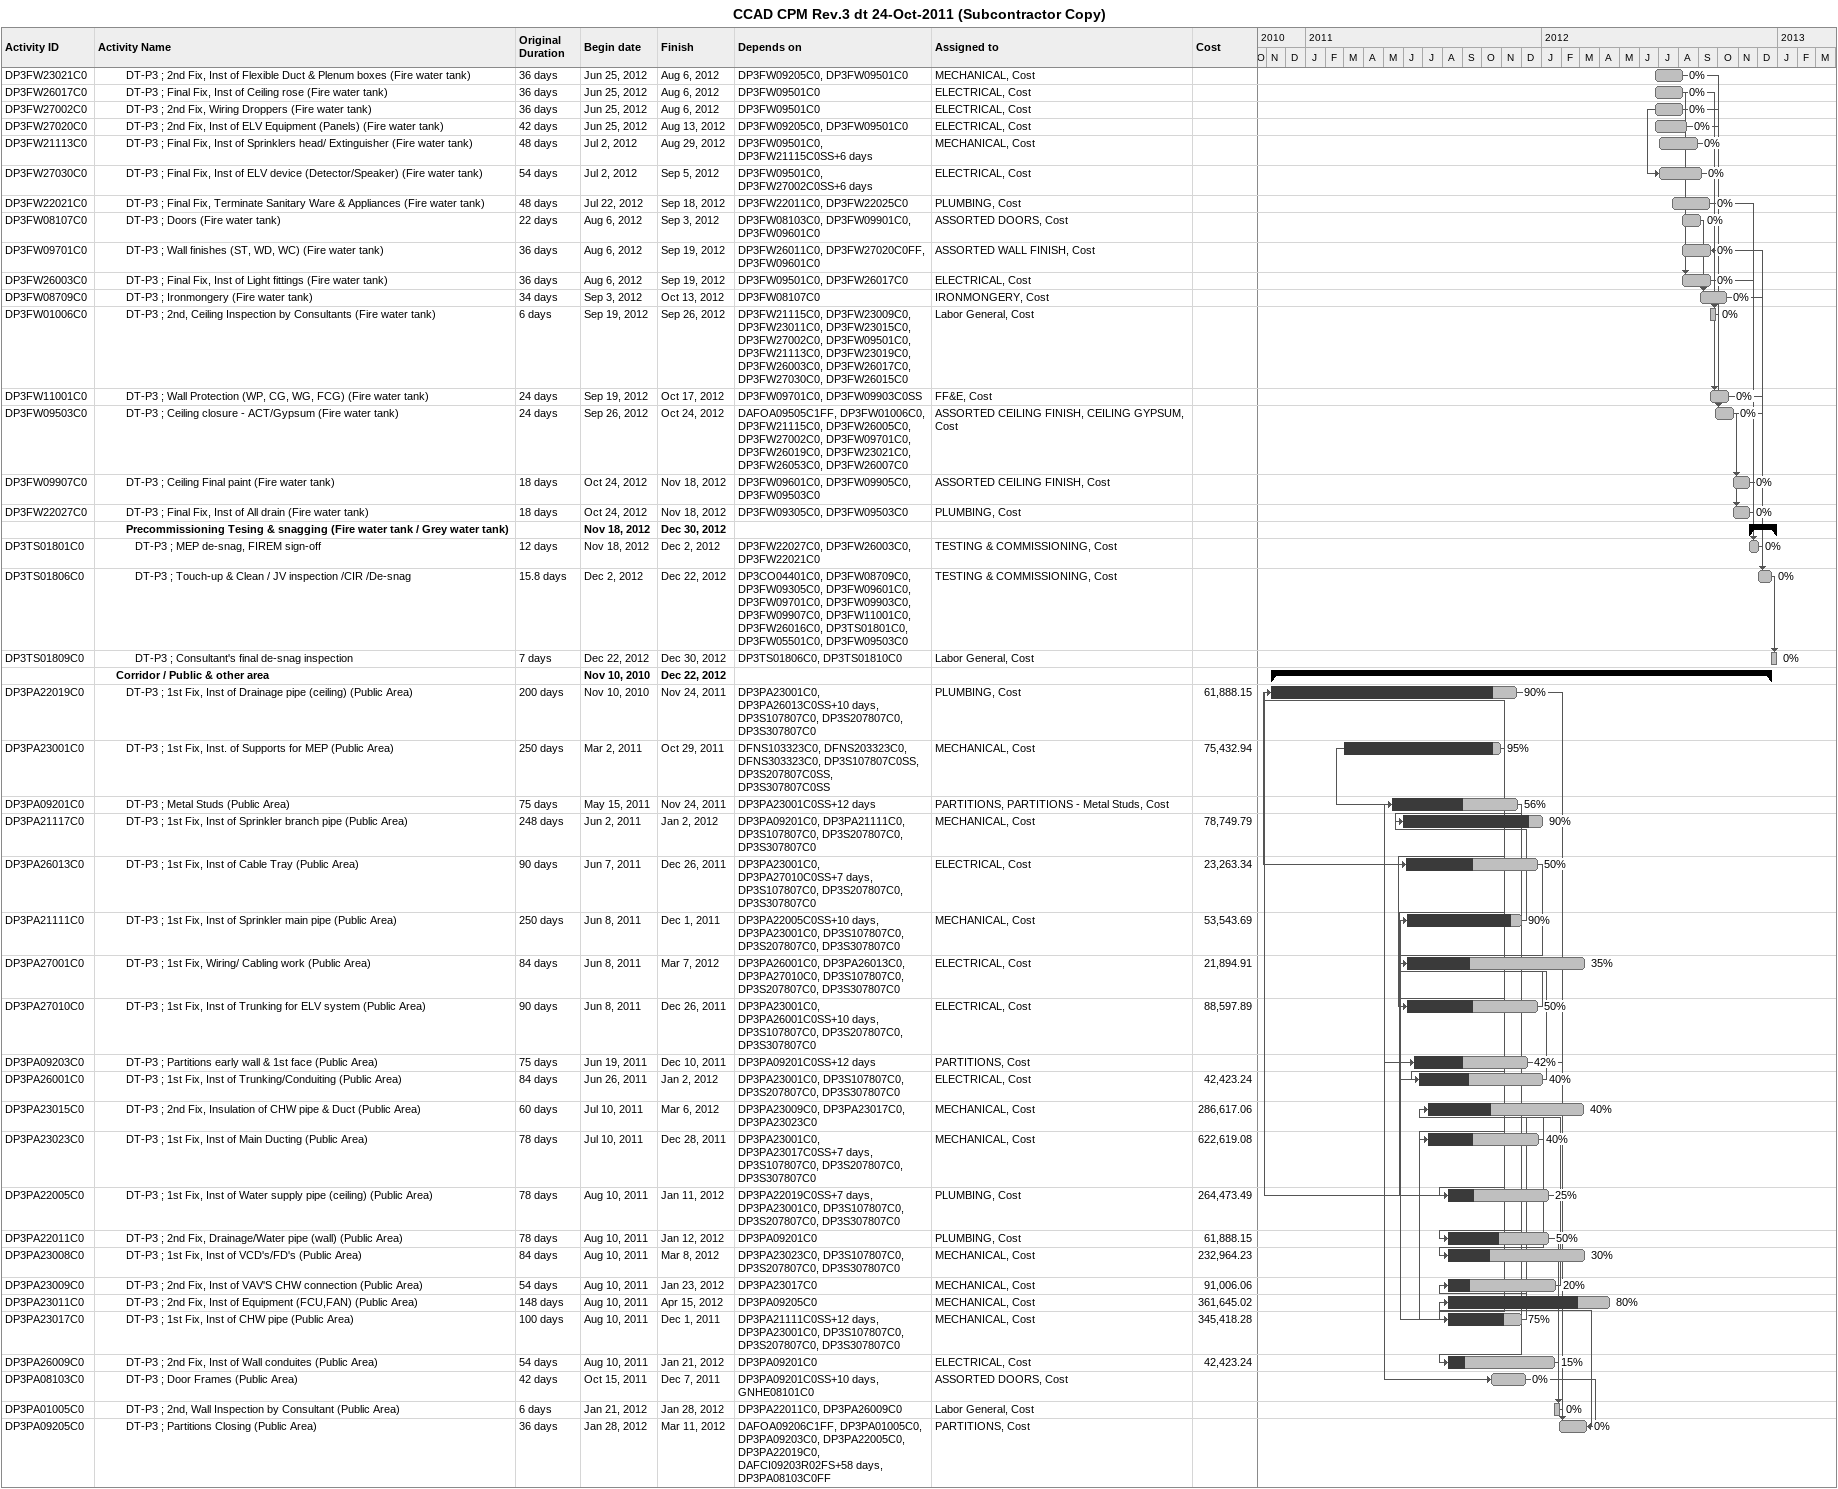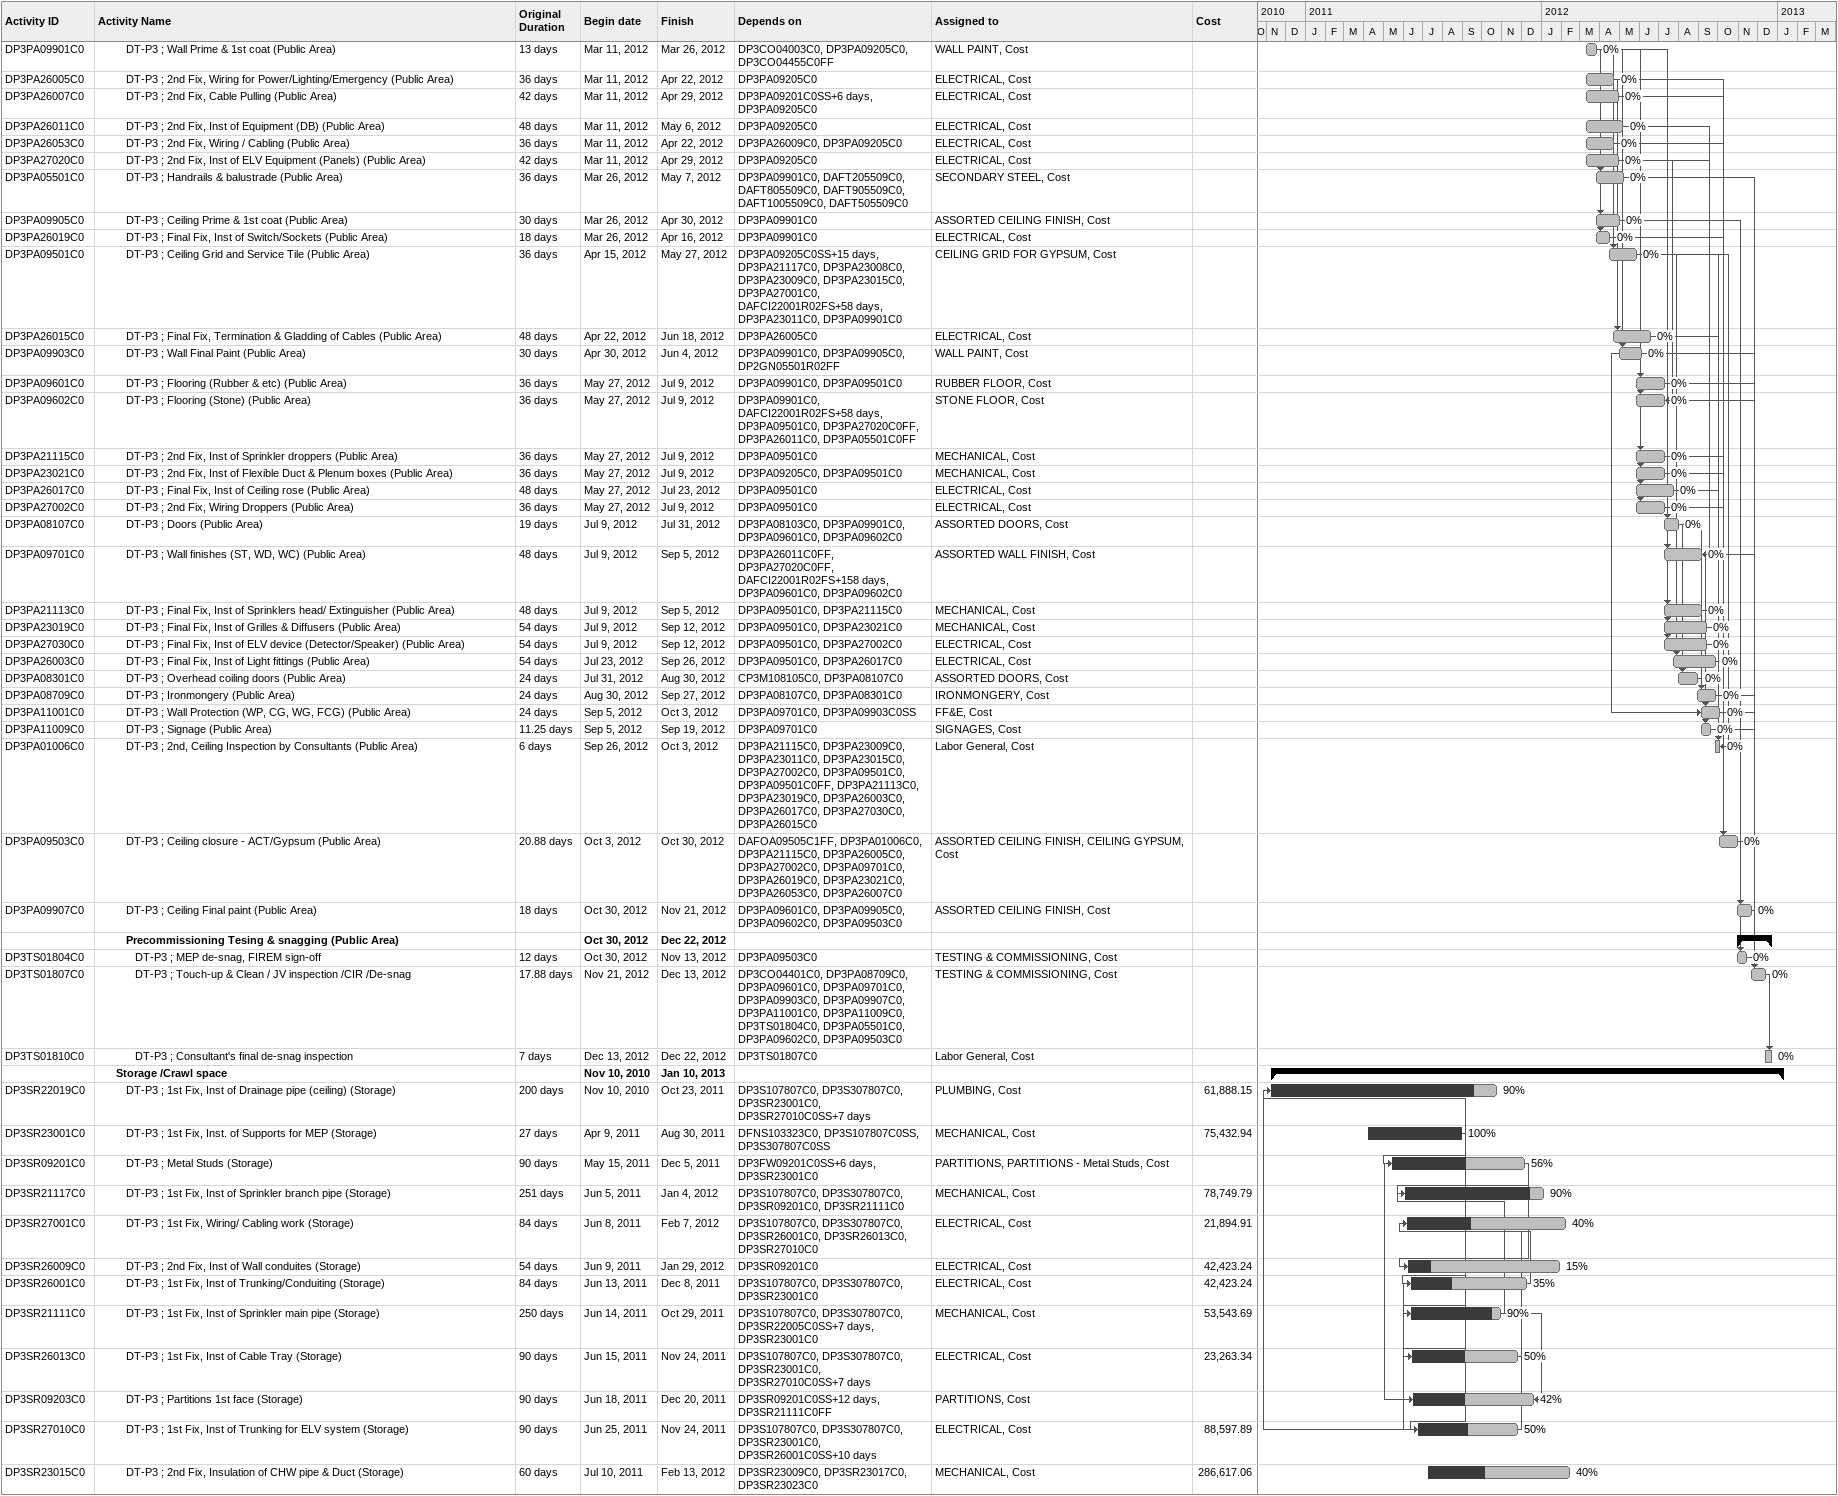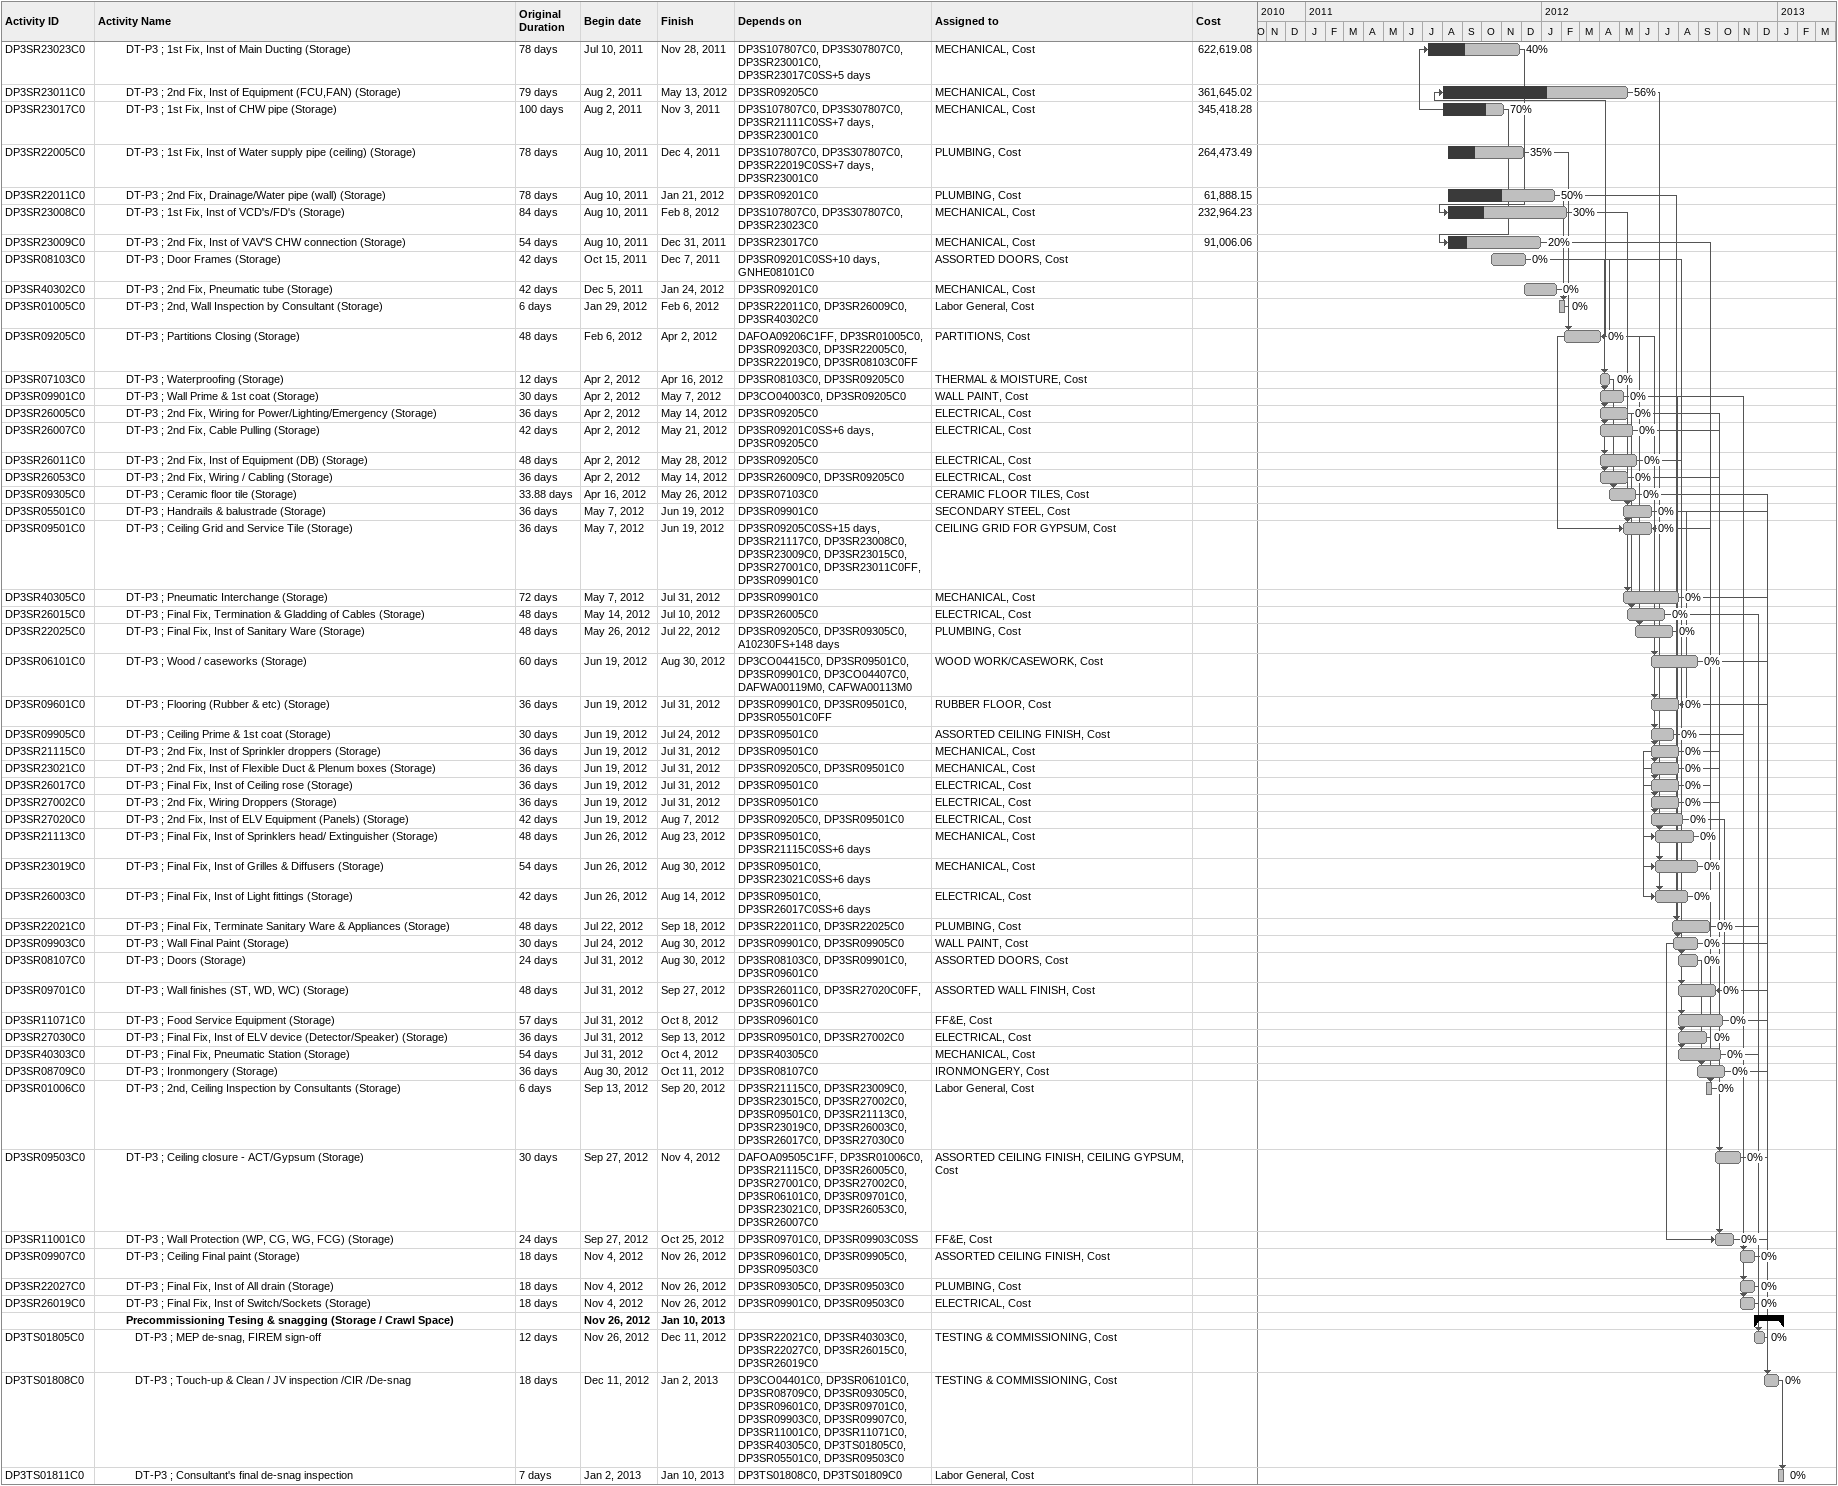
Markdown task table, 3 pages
CCAD CPM Rev.3 dt 24-Oct-2011 (Subcontractor Copy)

| ID | Level | Task | Original duration | Start | Finish | Predecessors | Resources | % complete | Cost |
|---|---|---|---|---|---|---|---|---|---|
| DP3FW23021C0 | 4 | DT-P3 ; 2nd Fix, Inst of Flexible Duct & Plenum boxes (Fire water tank) | 36d | 2012-06-25 | 2012-08-06 | DP3FW09205C0, DP3FW09501C0 | MECHANICAL, Cost | 0 |  |
| DP3FW26017C0 | 4 | DT-P3 ; Final Fix, Inst of Ceiling rose (Fire water tank) | 36d | 2012-06-25 | 2012-08-06 | DP3FW09501C0 | ELECTRICAL, Cost | 0 |  |
| DP3FW27002C0 | 4 | DT-P3 ; 2nd Fix, Wiring Droppers (Fire water tank) | 36d | 2012-06-25 | 2012-08-06 | DP3FW09501C0 | ELECTRICAL, Cost | 0 |  |
| DP3FW27020C0 | 4 | DT-P3 ; 2nd Fix, Inst of ELV Equipment (Panels) (Fire water tank) | 42d | 2012-06-25 | 2012-08-13 | DP3FW09205C0, DP3FW09501C0 | ELECTRICAL, Cost | 0 |  |
| DP3FW21113C0 | 4 | DT-P3 ; Final Fix, Inst of Sprinklers head/ Extinguisher (Fire water tank) | 48d | 2012-07-02 | 2012-08-29 | DP3FW09501C0, DP3FW21115C0SS+6d | MECHANICAL, Cost | 0 |  |
| DP3FW27030C0 | 4 | DT-P3 ; Final Fix, Inst of ELV device (Detector/Speaker) (Fire water tank) | 54d | 2012-07-02 | 2012-09-05 | DP3FW09501C0, DP3FW27002C0SS+6d | ELECTRICAL, Cost | 0 |  |
| DP3FW22021C0 | 4 | DT-P3 ; Final Fix, Terminate Sanitary Ware & Appliances (Fire water tank) | 48d | 2012-07-22 | 2012-09-18 | DP3FW22011C0, DP3FW22025C0 | PLUMBING, Cost | 0 |  |
| DP3FW08107C0 | 4 | DT-P3 ; Doors (Fire water tank) | 22d | 2012-08-06 | 2012-09-03 | DP3FW08103C0, DP3FW09901C0, DP3FW09601C0 | ASSORTED DOORS, Cost | 0 |  |
| DP3FW09701C0 | 4 | DT-P3 ; Wall finishes (ST, WD, WC) (Fire water tank) | 36d | 2012-08-06 | 2012-09-19 | DP3FW26011C0, DP3FW27020C0FF, DP3FW09601C0 | ASSORTED WALL FINISH, Cost | 0 |  |
| DP3FW26003C0 | 4 | DT-P3 ; Final Fix, Inst of Light fittings (Fire water tank) | 36d | 2012-08-06 | 2012-09-19 | DP3FW09501C0, DP3FW26017C0 | ELECTRICAL, Cost | 0 |  |
| DP3FW08709C0 | 4 | DT-P3 ; Ironmongery (Fire water tank) | 34d | 2012-09-03 | 2012-10-13 | DP3FW08107C0 | IRONMONGERY, Cost | 0 |  |
| DP3FW01006C0 | 4 | DT-P3 ; 2nd, Ceiling Inspection by Consultants (Fire water tank) | 6d | 2012-09-19 | 2012-09-26 | DP3FW21115C0, DP3FW23009C0, DP3FW23011C0, DP3FW23015C0, DP3FW27002C0, DP3FW09501C0, DP3FW21113C0, DP3FW23019C0, DP3FW26003C0, DP3FW26017C0, DP3FW27030C0, DP3FW26015C0 | Labor General, Cost | 0 |  |
| DP3FW11001C0 | 4 | DT-P3 ; Wall Protection (WP, CG, WG, FCG) (Fire water tank) | 24d | 2012-09-19 | 2012-10-17 | DP3FW09701C0, DP3FW09903C0SS | FF&E, Cost | 0 |  |
| DP3FW09503C0 | 4 | DT-P3 ; Ceiling closure - ACT/Gypsum (Fire water tank) | 24d | 2012-09-26 | 2012-10-24 | DAFOA09505C1FF, DP3FW01006C0, DP3FW21115C0, DP3FW26005C0, DP3FW27002C0, DP3FW09701C0, DP3FW26019C0, DP3FW23021C0, DP3FW26053C0, DP3FW26007C0 | ASSORTED CEILING FINISH, CEILING GYPSUM, Cost | 0 |  |
| DP3FW09907C0 | 4 | DT-P3 ; Ceiling Final paint (Fire water tank) | 18d | 2012-10-24 | 2012-11-18 | DP3FW09601C0, DP3FW09905C0, DP3FW09503C0 | ASSORTED CEILING FINISH, Cost | 0 |  |
| DP3FW22027C0 | 4 | DT-P3 ; Final Fix, Inst of All drain (Fire water tank) | 18d | 2012-10-24 | 2012-11-18 | DP3FW09305C0, DP3FW09503C0 | PLUMBING, Cost | 0 |  |
|  | 4 | **Precommissioning Tesing & snagging (Fire water tank / Grey water tank)** |  | 2012-11-18 | 2012-12-30 |  |  |  |  |
| DP3TS01801C0 | 5 | DT-P3 ; MEP de-snag, FIREM sign-off | 12d | 2012-11-18 | 2012-12-02 | DP3FW22027C0, DP3FW26003C0, DP3FW22021C0 | TESTING & COMMISSIONING, Cost | 0 |  |
| DP3TS01806C0 | 5 | DT-P3 ; Touch-up & Clean / JV inspection /CIR /De-snag | 15.8d | 2012-12-02 | 2012-12-22 | DP3CO04401C0, DP3FW08709C0, DP3FW09305C0, DP3FW09601C0, DP3FW09701C0, DP3FW09903C0, DP3FW09907C0, DP3FW11001C0, DP3FW26016C0, DP3TS01801C0, DP3FW05501C0, DP3FW09503C0 | TESTING & COMMISSIONING, Cost | 0 |  |
| DP3TS01809C0 | 5 | DT-P3 ; Consultant's final de-snag inspection | 7d | 2012-12-22 | 2012-12-30 | DP3TS01806C0, DP3TS01810C0 | Labor General, Cost | 0 |  |
|  | 3 | **Corridor / Public & other area** |  | 2010-11-10 | 2012-12-22 |  |  |  |  |
| DP3PA22019C0 | 4 | DT-P3 ; 1st Fix, Inst of Drainage pipe (ceiling) (Public Area) | 200d | 2010-11-10 | 2011-11-24 | DP3PA23001C0, DP3PA26013C0SS+10d, DP3S107807C0, DP3S207807C0, DP3S307807C0 | PLUMBING, Cost | 90 | 61888.15 |
| DP3PA23001C0 | 4 | DT-P3 ; 1st Fix, Inst. of Supports for MEP (Public Area) | 250d | 2011-03-02 | 2011-10-29 | DFNS103323C0, DFNS203323C0, DFNS303323C0, DP3S107807C0SS, DP3S207807C0SS, DP3S307807C0SS | MECHANICAL, Cost | 95 | 75432.94 |
| DP3PA09201C0 | 4 | DT-P3 ; Metal Studs (Public Area) | 75d | 2011-05-15 | 2011-11-24 | DP3PA23001C0SS+12d | PARTITIONS, PARTITIONS - Metal Studs, Cost | 56 |  |
| DP3PA21117C0 | 4 | DT-P3 ; 1st Fix, Inst of Sprinkler branch pipe (Public Area) | 248d | 2011-06-02 | 2012-01-02 | DP3PA09201C0, DP3PA21111C0, DP3S107807C0, DP3S207807C0, DP3S307807C0 | MECHANICAL, Cost | 90 | 78749.79 |
| DP3PA26013C0 | 4 | DT-P3 ; 1st Fix, Inst of Cable Tray (Public Area) | 90d | 2011-06-07 | 2011-12-26 | DP3PA23001C0, DP3PA27010C0SS+7d, DP3S107807C0, DP3S207807C0, DP3S307807C0 | ELECTRICAL, Cost | 50 | 23263.34 |
| DP3PA21111C0 | 4 | DT-P3 ; 1st Fix, Inst of Sprinkler main pipe (Public Area) | 250d | 2011-06-08 | 2011-12-01 | DP3PA22005C0SS+10d, DP3PA23001C0, DP3S107807C0, DP3S207807C0, DP3S307807C0 | MECHANICAL, Cost | 90 | 53543.69 |
| DP3PA27001C0 | 4 | DT-P3 ; 1st Fix, Wiring/ Cabling work (Public Area) | 84d | 2011-06-08 | 2012-03-07 | DP3PA26001C0, DP3PA26013C0, DP3PA27010C0, DP3S107807C0, DP3S207807C0, DP3S307807C0 | ELECTRICAL, Cost | 35 | 21894.91 |
| DP3PA27010C0 | 4 | DT-P3 ; 1st Fix, Inst of Trunking for ELV system (Public Area) | 90d | 2011-06-08 | 2011-12-26 | DP3PA23001C0, DP3PA26001C0SS+10d, DP3S107807C0, DP3S207807C0, DP3S307807C0 | ELECTRICAL, Cost | 50 | 88597.89 |
| DP3PA09203C0 | 4 | DT-P3 ; Partitions early wall & 1st face (Public Area) | 75d | 2011-06-19 | 2011-12-10 | DP3PA09201C0SS+12d | PARTITIONS, Cost | 42 |  |
| DP3PA26001C0 | 4 | DT-P3 ; 1st Fix, Inst of Trunking/Conduiting (Public Area) | 84d | 2011-06-26 | 2012-01-02 | DP3PA23001C0, DP3S107807C0, DP3S207807C0, DP3S307807C0 | ELECTRICAL, Cost | 40 | 42423.24 |
| DP3PA23015C0 | 4 | DT-P3 ; 2nd Fix, Insulation of CHW pipe & Duct (Public Area) | 60d | 2011-07-10 | 2012-03-06 | DP3PA23009C0, DP3PA23017C0, DP3PA23023C0 | MECHANICAL, Cost | 40 | 286617.06 |
| DP3PA23023C0 | 4 | DT-P3 ; 1st Fix, Inst of Main Ducting (Public Area) | 78d | 2011-07-10 | 2011-12-28 | DP3PA23001C0, DP3PA23017C0SS+7d, DP3S107807C0, DP3S207807C0, DP3S307807C0 | MECHANICAL, Cost | 40 | 622619.08 |
| DP3PA22005C0 | 4 | DT-P3 ; 1st Fix, Inst of Water supply pipe (ceiling) (Public Area) | 78d | 2011-08-10 | 2012-01-11 | DP3PA22019C0SS+7d, DP3PA23001C0, DP3S107807C0, DP3S207807C0, DP3S307807C0 | PLUMBING, Cost | 25 | 264473.49 |
| DP3PA22011C0 | 4 | DT-P3 ; 2nd Fix, Drainage/Water pipe (wall) (Public Area) | 78d | 2011-08-10 | 2012-01-12 | DP3PA09201C0 | PLUMBING, Cost | 50 | 61888.15 |
| DP3PA23008C0 | 4 | DT-P3 ; 1st Fix, Inst of VCD's/FD's (Public Area) | 84d | 2011-08-10 | 2012-03-08 | DP3PA23023C0, DP3S107807C0, DP3S207807C0, DP3S307807C0 | MECHANICAL, Cost | 30 | 232964.23 |
| DP3PA23009C0 | 4 | DT-P3 ; 2nd Fix, Inst of VAV'S CHW connection (Public Area) | 54d | 2011-08-10 | 2012-01-23 | DP3PA23017C0 | MECHANICAL, Cost | 20 | 91006.06 |
| DP3PA23011C0 | 4 | DT-P3 ; 2nd Fix, Inst of Equipment (FCU,FAN) (Public Area) | 148d | 2011-08-10 | 2012-04-15 | DP3PA09205C0 | MECHANICAL, Cost | 80 | 361645.02 |
| DP3PA23017C0 | 4 | DT-P3 ; 1st Fix, Inst of CHW pipe (Public Area) | 100d | 2011-08-10 | 2011-12-01 | DP3PA21111C0SS+12d, DP3PA23001C0, DP3S107807C0, DP3S207807C0, DP3S307807C0 | MECHANICAL, Cost | 75 | 345418.28 |
| DP3PA26009C0 | 4 | DT-P3 ; 2nd Fix, Inst of Wall conduites (Public Area) | 54d | 2011-08-10 | 2012-01-21 | DP3PA09201C0 | ELECTRICAL, Cost | 15 | 42423.24 |
| DP3PA08103C0 | 4 | DT-P3 ; Door Frames (Public Area) | 42d | 2011-10-15 | 2011-12-07 | DP3PA09201C0SS+10d, GNHE08101C0 | ASSORTED DOORS, Cost | 0 |  |
| DP3PA01005C0 | 4 | DT-P3 ; 2nd, Wall Inspection by Consultant (Public Area) | 6d | 2012-01-21 | 2012-01-28 | DP3PA22011C0, DP3PA26009C0 | Labor General, Cost | 0 |  |
| DP3PA09205C0 | 4 | DT-P3 ; Partitions Closing (Public Area) | 36d | 2012-01-28 | 2012-03-11 | DAFOA09206C1FF, DP3PA01005C0, DP3PA09203C0, DP3PA22005C0, DP3PA22019C0, DAFCI09203R02FS+58d, DP3PA08103C0FF | PARTITIONS, Cost | 0 |  |
| DP3PA09901C0 | 4 | DT-P3 ; Wall Prime & 1st coat (Public Area) | 13d | 2012-03-11 | 2012-03-26 | DP3CO04003C0, DP3PA09205C0, DP3CO04455C0FF | WALL PAINT, Cost | 0 |  |
| DP3PA26005C0 | 4 | DT-P3 ; 2nd Fix, Wiring for Power/Lighting/Emergency (Public Area) | 36d | 2012-03-11 | 2012-04-22 | DP3PA09205C0 | ELECTRICAL, Cost | 0 |  |
| DP3PA26007C0 | 4 | DT-P3 ; 2nd Fix, Cable Pulling (Public Area) | 42d | 2012-03-11 | 2012-04-29 | DP3PA09201C0SS+6d, DP3PA09205C0 | ELECTRICAL, Cost | 0 |  |
| DP3PA26011C0 | 4 | DT-P3 ; 2nd Fix, Inst of Equipment (DB) (Public Area) | 48d | 2012-03-11 | 2012-05-06 | DP3PA09205C0 | ELECTRICAL, Cost | 0 |  |
| DP3PA26053C0 | 4 | DT-P3 ; 2nd Fix, Wiring / Cabling (Public Area) | 36d | 2012-03-11 | 2012-04-22 | DP3PA26009C0, DP3PA09205C0 | ELECTRICAL, Cost | 0 |  |
| DP3PA27020C0 | 4 | DT-P3 ; 2nd Fix, Inst of ELV Equipment (Panels) (Public Area) | 42d | 2012-03-11 | 2012-04-29 | DP3PA09205C0 | ELECTRICAL, Cost | 0 |  |
| DP3PA05501C0 | 4 | DT-P3 ; Handrails & balustrade (Public Area) | 36d | 2012-03-26 | 2012-05-07 | DP3PA09901C0, DAFT205509C0, DAFT805509C0, DAFT905509C0, DAFT1005509C0, DAFT505509C0 | SECONDARY STEEL, Cost | 0 |  |
| DP3PA09905C0 | 4 | DT-P3 ; Ceiling Prime & 1st coat (Public Area) | 30d | 2012-03-26 | 2012-04-30 | DP3PA09901C0 | ASSORTED CEILING FINISH, Cost | 0 |  |
| DP3PA26019C0 | 4 | DT-P3 ; Final Fix, Inst of Switch/Sockets (Public Area) | 18d | 2012-03-26 | 2012-04-16 | DP3PA09901C0 | ELECTRICAL, Cost | 0 |  |
| DP3PA09501C0 | 4 | DT-P3 ; Ceiling Grid and Service Tile (Public Area) | 36d | 2012-04-15 | 2012-05-27 | DP3PA09205C0SS+15d, DP3PA21117C0, DP3PA23008C0, DP3PA23009C0, DP3PA23015C0, DP3PA27001C0, DAFCI22001R02FS+58d, DP3PA23011C0, DP3PA09901C0 | CEILING GRID FOR GYPSUM, Cost | 0 |  |
| DP3PA26015C0 | 4 | DT-P3 ; Final Fix, Termination & Gladding of Cables (Public Area) | 48d | 2012-04-22 | 2012-06-18 | DP3PA26005C0 | ELECTRICAL, Cost | 0 |  |
| DP3PA09903C0 | 4 | DT-P3 ; Wall Final Paint (Public Area) | 30d | 2012-04-30 | 2012-06-04 | DP3PA09901C0, DP3PA09905C0, DP2GN05501R02FF | WALL PAINT, Cost | 0 |  |
| DP3PA09601C0 | 4 | DT-P3 ; Flooring (Rubber & etc) (Public Area) | 36d | 2012-05-27 | 2012-07-09 | DP3PA09901C0, DP3PA09501C0 | RUBBER FLOOR, Cost | 0 |  |
| DP3PA09602C0 | 4 | DT-P3 ; Flooring (Stone) (Public Area) | 36d | 2012-05-27 | 2012-07-09 | DP3PA09901C0, DAFCI22001R02FS+58d, DP3PA09501C0, DP3PA27020C0FF, DP3PA26011C0, DP3PA05501C0FF | STONE FLOOR, Cost | 0 |  |
| DP3PA21115C0 | 4 | DT-P3 ; 2nd Fix, Inst of Sprinkler droppers (Public Area) | 36d | 2012-05-27 | 2012-07-09 | DP3PA09501C0 | MECHANICAL, Cost | 0 |  |
| DP3PA23021C0 | 4 | DT-P3 ; 2nd Fix, Inst of Flexible Duct & Plenum boxes (Public Area) | 36d | 2012-05-27 | 2012-07-09 | DP3PA09205C0, DP3PA09501C0 | MECHANICAL, Cost | 0 |  |
| DP3PA26017C0 | 4 | DT-P3 ; Final Fix, Inst of Ceiling rose (Public Area) | 48d | 2012-05-27 | 2012-07-23 | DP3PA09501C0 | ELECTRICAL, Cost | 0 |  |
| DP3PA27002C0 | 4 | DT-P3 ; 2nd Fix, Wiring Droppers (Public Area) | 36d | 2012-05-27 | 2012-07-09 | DP3PA09501C0 | ELECTRICAL, Cost | 0 |  |
| DP3PA08107C0 | 4 | DT-P3 ; Doors (Public Area) | 19d | 2012-07-09 | 2012-07-31 | DP3PA08103C0, DP3PA09901C0, DP3PA09601C0, DP3PA09602C0 | ASSORTED DOORS, Cost | 0 |  |
| DP3PA09701C0 | 4 | DT-P3 ; Wall finishes (ST, WD, WC) (Public Area) | 48d | 2012-07-09 | 2012-09-05 | DP3PA26011C0FF, DP3PA27020C0FF, DAFCI22001R02FS+158d, DP3PA09601C0, DP3PA09602C0 | ASSORTED WALL FINISH, Cost | 0 |  |
| DP3PA21113C0 | 4 | DT-P3 ; Final Fix, Inst of Sprinklers head/ Extinguisher (Public Area) | 48d | 2012-07-09 | 2012-09-05 | DP3PA09501C0, DP3PA21115C0 | MECHANICAL, Cost | 0 |  |
| DP3PA23019C0 | 4 | DT-P3 ; Final Fix, Inst of Grilles & Diffusers (Public Area) | 54d | 2012-07-09 | 2012-09-12 | DP3PA09501C0, DP3PA23021C0 | MECHANICAL, Cost | 0 |  |
| DP3PA27030C0 | 4 | DT-P3 ; Final Fix, Inst of ELV device (Detector/Speaker) (Public Area) | 54d | 2012-07-09 | 2012-09-12 | DP3PA09501C0, DP3PA27002C0 | ELECTRICAL, Cost | 0 |  |
| DP3PA26003C0 | 4 | DT-P3 ; Final Fix, Inst of Light fittings (Public Area) | 54d | 2012-07-23 | 2012-09-26 | DP3PA09501C0, DP3PA26017C0 | ELECTRICAL, Cost | 0 |  |
| DP3PA08301C0 | 4 | DT-P3 ; Overhead coiling doors (Public Area) | 24d | 2012-07-31 | 2012-08-30 | CP3M108105C0, DP3PA08107C0 | ASSORTED DOORS, Cost | 0 |  |
| DP3PA08709C0 | 4 | DT-P3 ; Ironmongery (Public Area) | 24d | 2012-08-30 | 2012-09-27 | DP3PA08107C0, DP3PA08301C0 | IRONMONGERY, Cost | 0 |  |
| DP3PA11001C0 | 4 | DT-P3 ; Wall Protection (WP, CG, WG, FCG) (Public Area) | 24d | 2012-09-05 | 2012-10-03 | DP3PA09701C0, DP3PA09903C0SS | FF&E, Cost | 0 |  |
| DP3PA11009C0 | 4 | DT-P3 ; Signage (Public Area) | 11.25d | 2012-09-05 | 2012-09-19 | DP3PA09701C0 | SIGNAGES, Cost | 0 |  |
| DP3PA01006C0 | 4 | DT-P3 ; 2nd, Ceiling Inspection by Consultants (Public Area) | 6d | 2012-09-26 | 2012-10-03 | DP3PA21115C0, DP3PA23009C0, DP3PA23011C0, DP3PA23015C0, DP3PA27002C0, DP3PA09501C0, DP3PA09501C0FF, DP3PA21113C0, DP3PA23019C0, DP3PA26003C0, DP3PA26017C0, DP3PA27030C0, DP3PA26015C0 | Labor General, Cost | 0 |  |
| DP3PA09503C0 | 4 | DT-P3 ; Ceiling closure - ACT/Gypsum (Public Area) | 20.88d | 2012-10-03 | 2012-10-30 | DAFOA09505C1FF, DP3PA01006C0, DP3PA21115C0, DP3PA26005C0, DP3PA27002C0, DP3PA09701C0, DP3PA26019C0, DP3PA23021C0, DP3PA26053C0, DP3PA26007C0 | ASSORTED CEILING FINISH, CEILING GYPSUM, Cost | 0 |  |
| DP3PA09907C0 | 4 | DT-P3 ; Ceiling Final paint (Public Area) | 18d | 2012-10-30 | 2012-11-21 | DP3PA09601C0, DP3PA09905C0, DP3PA09602C0, DP3PA09503C0 | ASSORTED CEILING FINISH, Cost | 0 |  |
|  | 4 | **Precommissioning Tesing & snagging (Public Area)** |  | 2012-10-30 | 2012-12-22 |  |  |  |  |
| DP3TS01804C0 | 5 | DT-P3 ; MEP de-snag, FIREM sign-off | 12d | 2012-10-30 | 2012-11-13 | DP3PA09503C0 | TESTING & COMMISSIONING, Cost | 0 |  |
| DP3TS01807C0 | 5 | DT-P3 ; Touch-up & Clean / JV inspection /CIR /De-snag | 17.88d | 2012-11-21 | 2012-12-13 | DP3CO04401C0, DP3PA08709C0, DP3PA09601C0, DP3PA09701C0, DP3PA09903C0, DP3PA09907C0, DP3PA11001C0, DP3PA11009C0, DP3TS01804C0, DP3PA05501C0, DP3PA09602C0, DP3PA09503C0 | TESTING & COMMISSIONING, Cost | 0 |  |
| DP3TS01810C0 | 5 | DT-P3 ; Consultant's final de-snag inspection | 7d | 2012-12-13 | 2012-12-22 | DP3TS01807C0 | Labor General, Cost | 0 |  |
|  | 3 | **Storage /Crawl space** |  | 2010-11-10 | 2013-01-10 |  |  |  |  |
| DP3SR22019C0 | 4 | DT-P3 ; 1st Fix, Inst of Drainage pipe (ceiling) (Storage) | 200d | 2010-11-10 | 2011-10-23 | DP3S107807C0, DP3S307807C0, DP3SR23001C0, DP3SR27010C0SS+7d | PLUMBING, Cost | 90 | 61888.15 |
| DP3SR23001C0 | 4 | DT-P3 ; 1st Fix, Inst. of Supports for MEP (Storage) | 27d | 2011-04-09 | 2011-08-30 | DFNS103323C0, DP3S107807C0SS, DP3S307807C0SS | MECHANICAL, Cost | 100 | 75432.94 |
| DP3SR09201C0 | 4 | DT-P3 ; Metal Studs (Storage) | 90d | 2011-05-15 | 2011-12-05 | DP3FW09201C0SS+6d, DP3SR23001C0 | PARTITIONS, PARTITIONS - Metal Studs, Cost | 56 |  |
| DP3SR21117C0 | 4 | DT-P3 ; 1st Fix, Inst of Sprinkler branch pipe (Storage) | 251d | 2011-06-05 | 2012-01-04 | DP3S107807C0, DP3S307807C0, DP3SR09201C0, DP3SR21111C0 | MECHANICAL, Cost | 90 | 78749.79 |
| DP3SR27001C0 | 4 | DT-P3 ; 1st Fix, Wiring/ Cabling work (Storage) | 84d | 2011-06-08 | 2012-02-07 | DP3S107807C0, DP3S307807C0, DP3SR26001C0, DP3SR26013C0, DP3SR27010C0 | ELECTRICAL, Cost | 40 | 21894.91 |
| DP3SR26009C0 | 4 | DT-P3 ; 2nd Fix, Inst of Wall conduites (Storage) | 54d | 2011-06-09 | 2012-01-29 | DP3SR09201C0 | ELECTRICAL, Cost | 15 | 42423.24 |
| DP3SR26001C0 | 4 | DT-P3 ; 1st Fix, Inst of Trunking/Conduiting (Storage) | 84d | 2011-06-13 | 2011-12-08 | DP3S107807C0, DP3S307807C0, DP3SR23001C0 | ELECTRICAL, Cost | 35 | 42423.24 |
| DP3SR21111C0 | 4 | DT-P3 ; 1st Fix, Inst of Sprinkler main pipe (Storage) | 250d | 2011-06-14 | 2011-10-29 | DP3S107807C0, DP3S307807C0, DP3SR22005C0SS+7d, DP3SR23001C0 | MECHANICAL, Cost | 90 | 53543.69 |
| DP3SR26013C0 | 4 | DT-P3 ; 1st Fix, Inst of Cable Tray (Storage) | 90d | 2011-06-15 | 2011-11-24 | DP3S107807C0, DP3S307807C0, DP3SR23001C0, DP3SR27010C0SS+7d | ELECTRICAL, Cost | 50 | 23263.34 |
| DP3SR09203C0 | 4 | DT-P3 ; Partitions 1st face (Storage) | 90d | 2011-06-18 | 2011-12-20 | DP3SR09201C0SS+12d, DP3SR21111C0FF | PARTITIONS, Cost | 42 |  |
| DP3SR27010C0 | 4 | DT-P3 ; 1st Fix, Inst of Trunking for ELV system (Storage) | 90d | 2011-06-25 | 2011-11-24 | DP3S107807C0, DP3S307807C0, DP3SR23001C0, DP3SR26001C0SS+10d | ELECTRICAL, Cost | 50 | 88597.89 |
| DP3SR23015C0 | 4 | DT-P3 ; 2nd Fix, Insulation of CHW pipe & Duct (Storage) | 60d | 2011-07-10 | 2012-02-13 | DP3SR23009C0, DP3SR23017C0, DP3SR23023C0 | MECHANICAL, Cost | 40 | 286617.06 |
| DP3SR23023C0 | 4 | DT-P3 ; 1st Fix, Inst of Main Ducting (Storage) | 78d | 2011-07-10 | 2011-11-28 | DP3S107807C0, DP3S307807C0, DP3SR23001C0, DP3SR23017C0SS+5d | MECHANICAL, Cost | 40 | 622619.08 |
| DP3SR23011C0 | 4 | DT-P3 ; 2nd Fix, Inst of Equipment (FCU,FAN) (Storage) | 79d | 2011-08-02 | 2012-05-13 | DP3SR09205C0 | MECHANICAL, Cost | 56 | 361645.02 |
| DP3SR23017C0 | 4 | DT-P3 ; 1st Fix, Inst of CHW pipe (Storage) | 100d | 2011-08-02 | 2011-11-03 | DP3S107807C0, DP3S307807C0, DP3SR21111C0SS+7d, DP3SR23001C0 | MECHANICAL, Cost | 70 | 345418.28 |
| DP3SR22005C0 | 4 | DT-P3 ; 1st Fix, Inst of Water supply pipe (ceiling) (Storage) | 78d | 2011-08-10 | 2011-12-04 | DP3S107807C0, DP3S307807C0, DP3SR22019C0SS+7d, DP3SR23001C0 | PLUMBING, Cost | 35 | 264473.49 |
| DP3SR22011C0 | 4 | DT-P3 ; 2nd Fix, Drainage/Water pipe (wall) (Storage) | 78d | 2011-08-10 | 2012-01-21 | DP3SR09201C0 | PLUMBING, Cost | 50 | 61888.15 |
| DP3SR23008C0 | 4 | DT-P3 ; 1st Fix, Inst of VCD's/FD's (Storage) | 84d | 2011-08-10 | 2012-02-08 | DP3S107807C0, DP3S307807C0, DP3SR23023C0 | MECHANICAL, Cost | 30 | 232964.23 |
| DP3SR23009C0 | 4 | DT-P3 ; 2nd Fix, Inst of VAV'S CHW connection (Storage) | 54d | 2011-08-10 | 2011-12-31 | DP3SR23017C0 | MECHANICAL, Cost | 20 | 91006.06 |
| DP3SR08103C0 | 4 | DT-P3 ; Door Frames (Storage) | 42d | 2011-10-15 | 2011-12-07 | DP3SR09201C0SS+10d, GNHE08101C0 | ASSORTED DOORS, Cost | 0 |  |
| DP3SR40302C0 | 4 | DT-P3 ; 2nd Fix, Pneumatic tube (Storage) | 42d | 2011-12-05 | 2012-01-24 | DP3SR09201C0 | MECHANICAL, Cost | 0 |  |
| DP3SR01005C0 | 4 | DT-P3 ; 2nd, Wall Inspection by Consultant (Storage) | 6d | 2012-01-29 | 2012-02-06 | DP3SR22011C0, DP3SR26009C0, DP3SR40302C0 | Labor General, Cost | 0 |  |
| DP3SR09205C0 | 4 | DT-P3 ; Partitions Closing (Storage) | 48d | 2012-02-06 | 2012-04-02 | DAFOA09206C1FF, DP3SR01005C0, DP3SR09203C0, DP3SR22005C0, DP3SR22019C0, DP3SR08103C0FF | PARTITIONS, Cost | 0 |  |
| DP3SR07103C0 | 4 | DT-P3 ; Waterproofing (Storage) | 12d | 2012-04-02 | 2012-04-16 | DP3SR08103C0, DP3SR09205C0 | THERMAL & MOISTURE, Cost | 0 |  |
| DP3SR09901C0 | 4 | DT-P3 ; Wall Prime & 1st coat (Storage) | 30d | 2012-04-02 | 2012-05-07 | DP3CO04003C0, DP3SR09205C0 | WALL PAINT, Cost | 0 |  |
| DP3SR26005C0 | 4 | DT-P3 ; 2nd Fix, Wiring for Power/Lighting/Emergency (Storage) | 36d | 2012-04-02 | 2012-05-14 | DP3SR09205C0 | ELECTRICAL, Cost | 0 |  |
| DP3SR26007C0 | 4 | DT-P3 ; 2nd Fix, Cable Pulling (Storage) | 42d | 2012-04-02 | 2012-05-21 | DP3SR09201C0SS+6d, DP3SR09205C0 | ELECTRICAL, Cost | 0 |  |
| DP3SR26011C0 | 4 | DT-P3 ; 2nd Fix, Inst of Equipment (DB) (Storage) | 48d | 2012-04-02 | 2012-05-28 | DP3SR09205C0 | ELECTRICAL, Cost | 0 |  |
| DP3SR26053C0 | 4 | DT-P3 ; 2nd Fix, Wiring / Cabling (Storage) | 36d | 2012-04-02 | 2012-05-14 | DP3SR26009C0, DP3SR09205C0 | ELECTRICAL, Cost | 0 |  |
| DP3SR09305C0 | 4 | DT-P3 ; Ceramic floor tile (Storage) | 33.88d | 2012-04-16 | 2012-05-26 | DP3SR07103C0 | CERAMIC FLOOR TILES, Cost | 0 |  |
| DP3SR05501C0 | 4 | DT-P3 ; Handrails & balustrade (Storage) | 36d | 2012-05-07 | 2012-06-19 | DP3SR09901C0 | SECONDARY STEEL, Cost | 0 |  |
| DP3SR09501C0 | 4 | DT-P3 ; Ceiling Grid and Service Tile (Storage) | 36d | 2012-05-07 | 2012-06-19 | DP3SR09205C0SS+15d, DP3SR21117C0, DP3SR23008C0, DP3SR23009C0, DP3SR23015C0, DP3SR27001C0, DP3SR23011C0FF, DP3SR09901C0 | CEILING GRID FOR GYPSUM, Cost | 0 |  |
| DP3SR40305C0 | 4 | DT-P3 ; Pneumatic Interchange (Storage) | 72d | 2012-05-07 | 2012-07-31 | DP3SR09901C0 | MECHANICAL, Cost | 0 |  |
| DP3SR26015C0 | 4 | DT-P3 ; Final Fix, Termination & Gladding of Cables (Storage) | 48d | 2012-05-14 | 2012-07-10 | DP3SR26005C0 | ELECTRICAL, Cost | 0 |  |
| DP3SR22025C0 | 4 | DT-P3 ; Final Fix, Inst of Sanitary Ware (Storage) | 48d | 2012-05-26 | 2012-07-22 | DP3SR09205C0, DP3SR09305C0, A10230FS+148d | PLUMBING, Cost | 0 |  |
| DP3SR06101C0 | 4 | DT-P3 ; Wood / caseworks (Storage) | 60d | 2012-06-19 | 2012-08-30 | DP3CO04415C0, DP3SR09501C0, DP3SR09901C0, DP3CO04407C0, DAFWA00119M0, CAFWA00113M0 | WOOD WORK/CASEWORK, Cost | 0 |  |
| DP3SR09601C0 | 4 | DT-P3 ; Flooring (Rubber & etc) (Storage) | 36d | 2012-06-19 | 2012-07-31 | DP3SR09901C0, DP3SR09501C0, DP3SR05501C0FF | RUBBER FLOOR, Cost | 0 |  |
| DP3SR09905C0 | 4 | DT-P3 ; Ceiling Prime & 1st coat (Storage) | 30d | 2012-06-19 | 2012-07-24 | DP3SR09501C0 | ASSORTED CEILING FINISH, Cost | 0 |  |
| DP3SR21115C0 | 4 | DT-P3 ; 2nd Fix, Inst of Sprinkler droppers (Storage) | 36d | 2012-06-19 | 2012-07-31 | DP3SR09501C0 | MECHANICAL, Cost | 0 |  |
| DP3SR23021C0 | 4 | DT-P3 ; 2nd Fix, Inst of Flexible Duct & Plenum boxes (Storage) | 36d | 2012-06-19 | 2012-07-31 | DP3SR09205C0, DP3SR09501C0 | MECHANICAL, Cost | 0 |  |
| DP3SR26017C0 | 4 | DT-P3 ; Final Fix, Inst of Ceiling rose (Storage) | 36d | 2012-06-19 | 2012-07-31 | DP3SR09501C0 | ELECTRICAL, Cost | 0 |  |
| DP3SR27002C0 | 4 | DT-P3 ; 2nd Fix, Wiring Droppers (Storage) | 36d | 2012-06-19 | 2012-07-31 | DP3SR09501C0 | ELECTRICAL, Cost | 0 |  |
| DP3SR27020C0 | 4 | DT-P3 ; 2nd Fix, Inst of ELV Equipment (Panels) (Storage) | 42d | 2012-06-19 | 2012-08-07 | DP3SR09205C0, DP3SR09501C0 | ELECTRICAL, Cost | 0 |  |
| DP3SR21113C0 | 4 | DT-P3 ; Final Fix, Inst of Sprinklers head/ Extinguisher (Storage) | 48d | 2012-06-26 | 2012-08-23 | DP3SR09501C0, DP3SR21115C0SS+6d | MECHANICAL, Cost | 0 |  |
| DP3SR23019C0 | 4 | DT-P3 ; Final Fix, Inst of Grilles & Diffusers (Storage) | 54d | 2012-06-26 | 2012-08-30 | DP3SR09501C0, DP3SR23021C0SS+6d | MECHANICAL, Cost | 0 |  |
| DP3SR26003C0 | 4 | DT-P3 ; Final Fix, Inst of Light fittings (Storage) | 42d | 2012-06-26 | 2012-08-14 | DP3SR09501C0, DP3SR26017C0SS+6d | ELECTRICAL, Cost | 0 |  |
| DP3SR22021C0 | 4 | DT-P3 ; Final Fix, Terminate Sanitary Ware & Appliances (Storage) | 48d | 2012-07-22 | 2012-09-18 | DP3SR22011C0, DP3SR22025C0 | PLUMBING, Cost | 0 |  |
| DP3SR09903C0 | 4 | DT-P3 ; Wall Final Paint (Storage) | 30d | 2012-07-24 | 2012-08-30 | DP3SR09901C0, DP3SR09905C0 | WALL PAINT, Cost | 0 |  |
| DP3SR08107C0 | 4 | DT-P3 ; Doors (Storage) | 24d | 2012-07-31 | 2012-08-30 | DP3SR08103C0, DP3SR09901C0, DP3SR09601C0 | ASSORTED DOORS, Cost | 0 |  |
| DP3SR09701C0 | 4 | DT-P3 ; Wall finishes (ST, WD, WC) (Storage) | 48d | 2012-07-31 | 2012-09-27 | DP3SR26011C0, DP3SR27020C0FF, DP3SR09601C0 | ASSORTED WALL FINISH, Cost | 0 |  |
| DP3SR11071C0 | 4 | DT-P3 ; Food Service Equipment (Storage) | 57d | 2012-07-31 | 2012-10-08 | DP3SR09601C0 | FF&E, Cost | 0 |  |
| DP3SR27030C0 | 4 | DT-P3 ; Final Fix, Inst of ELV device (Detector/Speaker) (Storage) | 36d | 2012-07-31 | 2012-09-13 | DP3SR09501C0, DP3SR27002C0 | ELECTRICAL, Cost | 0 |  |
| DP3SR40303C0 | 4 | DT-P3 ; Final Fix, Pneumatic Station (Storage) | 54d | 2012-07-31 | 2012-10-04 | DP3SR40305C0 | MECHANICAL, Cost | 0 |  |
| DP3SR08709C0 | 4 | DT-P3 ; Ironmongery (Storage) | 36d | 2012-08-30 | 2012-10-11 | DP3SR08107C0 | IRONMONGERY, Cost | 0 |  |
| DP3SR01006C0 | 4 | DT-P3 ; 2nd, Ceiling Inspection by Consultants (Storage) | 6d | 2012-09-13 | 2012-09-20 | DP3SR21115C0, DP3SR23009C0, DP3SR23015C0, DP3SR27002C0, DP3SR09501C0, DP3SR21113C0, DP3SR23019C0, DP3SR26003C0, DP3SR26017C0, DP3SR27030C0 | Labor General, Cost | 0 |  |
| DP3SR09503C0 | 4 | DT-P3 ; Ceiling closure - ACT/Gypsum (Storage) | 30d | 2012-09-27 | 2012-11-04 | DAFOA09505C1FF, DP3SR01006C0, DP3SR21115C0, DP3SR26005C0, DP3SR27001C0, DP3SR27002C0, DP3SR06101C0, DP3SR09701C0, DP3SR23021C0, DP3SR26053C0, DP3SR26007C0 | ASSORTED CEILING FINISH, CEILING GYPSUM, Cost | 0 |  |
| DP3SR11001C0 | 4 | DT-P3 ; Wall Protection (WP, CG, WG, FCG) (Storage) | 24d | 2012-09-27 | 2012-10-25 | DP3SR09701C0, DP3SR09903C0SS | FF&E, Cost | 0 |  |
| DP3SR09907C0 | 4 | DT-P3 ; Ceiling Final paint (Storage) | 18d | 2012-11-04 | 2012-11-26 | DP3SR09601C0, DP3SR09905C0, DP3SR09503C0 | ASSORTED CEILING FINISH, Cost | 0 |  |
| DP3SR22027C0 | 4 | DT-P3 ; Final Fix, Inst of All drain (Storage) | 18d | 2012-11-04 | 2012-11-26 | DP3SR09305C0, DP3SR09503C0 | PLUMBING, Cost | 0 |  |
| DP3SR26019C0 | 4 | DT-P3 ; Final Fix, Inst of Switch/Sockets (Storage) | 18d | 2012-11-04 | 2012-11-26 | DP3SR09901C0, DP3SR09503C0 | ELECTRICAL, Cost | 0 |  |
|  | 4 | **Precommissioning Tesing & snagging (Storage / Crawl Space)** |  | 2012-11-26 | 2013-01-10 |  |  |  |  |
| DP3TS01805C0 | 5 | DT-P3 ; MEP de-snag, FIREM sign-off | 12d | 2012-11-26 | 2012-12-11 | DP3SR22021C0, DP3SR40303C0, DP3SR22027C0, DP3SR26015C0, DP3SR26019C0 | TESTING & COMMISSIONING, Cost | 0 |  |
| DP3TS01808C0 | 5 | DT-P3 ; Touch-up & Clean / JV inspection /CIR /De-snag | 18d | 2012-12-11 | 2013-01-02 | DP3CO04401C0, DP3SR06101C0, DP3SR08709C0, DP3SR09305C0, DP3SR09601C0, DP3SR09701C0, DP3SR09903C0, DP3SR09907C0, DP3SR11001C0, DP3SR11071C0, DP3SR40305C0, DP3TS01805C0, DP3SR05501C0, DP3SR09503C0 | TESTING & COMMISSIONING, Cost | 0 |  |
| DP3TS01811C0 | 5 | DT-P3 ; Consultant's final de-snag inspection | 7d | 2013-01-02 | 2013-01-10 | DP3TS01808C0, DP3TS01809C0 | Labor General, Cost | 0 |  |
